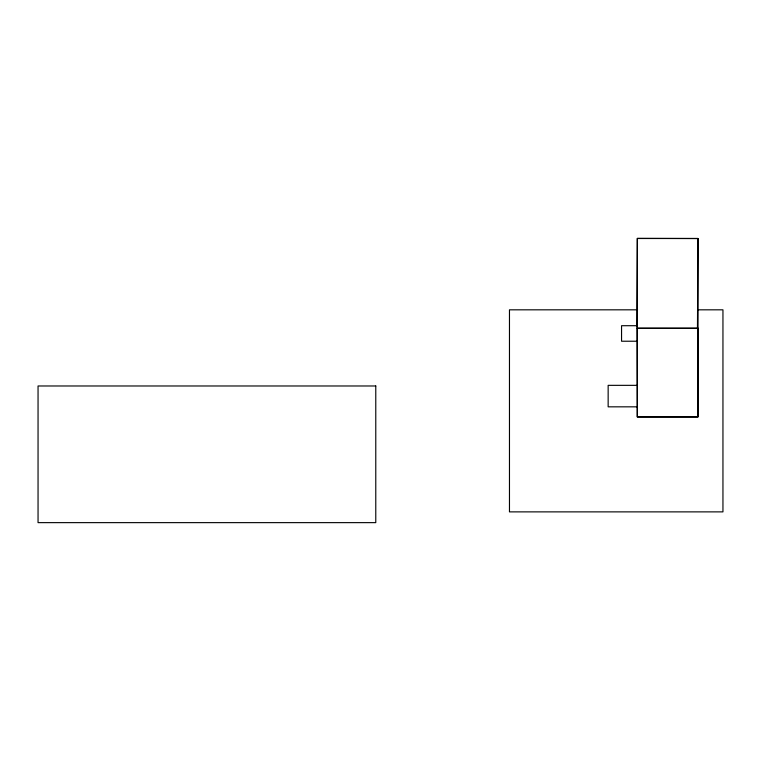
<?xml version="1.0" encoding="UTF-8"?>
<svg xmlns="http://www.w3.org/2000/svg" width="761" height="761" viewBox="0 0 761 761"><rect width="100%" height="100%" fill="white"/><g stroke="black" fill="none" stroke-linecap="round" stroke-linejoin="round"><path stroke-width="1.14" d="M636.833 325.708L637.337 238.364L697.98 238.507L697.97 416.904L637.29 416.914L637.052 325.708L621.556 325.708L621.556 341.223L637.509 341.223M697.466 328.267L697.98 238.507L637.328 238.507L637.318 416.895L697.97 416.904L697.894 328.267M637.556 309.822L509.47 309.822L509.47 511.877L722.95 511.877L722.95 309.822L698.046 309.822M637.357 385.342L608.153 385.342L608.153 406.831L637.404 406.831M697.98 328.267L637.328 328.257L697.98 328.267M375.772 385.979L38.05 385.979L38.05 522.636L375.772 522.636L375.772 385.979"/></g></svg>
